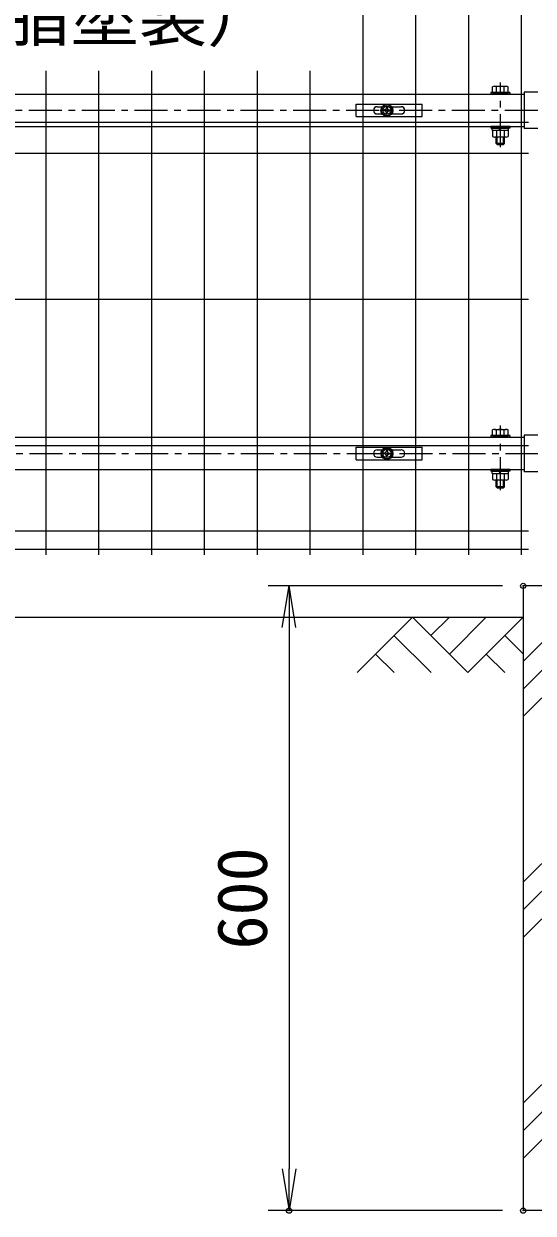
# Model space of a CAD drawing. Units: millimetres, scale not verified. Extents: x -4200 to 4200, y -2970 to 2970.
# Drawn here: x -2219 to -1729, y -825 to 318 of the extents above; entities that cross this region are included whole.
import ezdxf
from ezdxf.enums import TextEntityAlignment as Align

# ---------------------------------------------------------------- set-up
doc = ezdxf.new("R2010")
doc.units = ezdxf.units.MM
doc.header["$LTSCALE"] = 10
doc.header["$PDMODE"] = 32
doc.header["$PDSIZE"] = 5
doc.linetypes.add('USER1', pattern=[50.8, 31.75, -6.35, 6.35, -6.35])
for name, color, linetype, lineweight in [('0-0_D-STR-TXT', 7, 'Continuous', 13), ('0-1_D-STR3', 3, 'Continuous', 13), ('0-2_LAYER04', 7, 'Continuous', 25), ('0-3_D-BMK', 2, 'USER1', 13), ('0-4_D-STR1', 1, 'Continuous', 25), ('0-5_D-STR-DIM', 7, 'Continuous', 13), ('0-6_0', 7, 'Continuous', 25), ('0-7_Defpoints', 6, 'Continuous', 25), ('0-8_D-DCR-HCH', 7, 'Continuous', 13), ('0-9_D-STR2', 7, 'Continuous', 13)]:
    doc.layers.add(name, color=color, linetype=linetype, lineweight=lineweight)
doc.styles.add('ＭＳ ゴシック', font='')
doc.styles.get('ＭＳ ゴシック').set_extended_font_data('MS Gothic')

# ---------------------------------------------------------------- blocks, each defined once
blk = doc.blocks.new('_Open')
at = {"layer": '0-6_0'}
blk.add_line((-10, 1.667), (0, 0), dxfattribs=at)
blk.add_lwpolyline([(-10, -1.667), (0, 0), (-10, 0)], dxfattribs=at)
blk = doc.blocks.new('U5')
at = {"layer": '0-1_D-STR3'}
for p, q in [((8523.7, 4798.5), (8636.2, 4798.5)), ((8490, 4738.5), (8490, 4722.5)), ((8670, 4738.5), (8490, 4738.5)), ((8670, 4722.5), (8490, 4722.5)), ((8505, 4738.5), (8505, 4793)), ((8505, 4738.5), (8655, 4738.5)), ((8542.5, 4738.5), (8542.5, 4793)), ((8617.5, 4738.5), (8617.5, 4793)), ((8655, 4738.5), (8655, 4793)), ((8670, 4738.5), (8670, 4722.5)), ((8490, 4412.5), (8490, 4396.5)), ((8670, 4412.5), (8490, 4412.5)), ((8670, 4396.5), (8490, 4396.5)), ((8505, 4376.5), (8505, 4317)), ((8542.5, 4376.5), (8542.5, 4317)), ((8569.3, 4376.5), (8580.9, 4396.5)), ((8576.2, 4376.5), (8587.8, 4396.5)), ((8617.5, 4376.5), (8617.5, 4317)), ((8655, 4376.5), (8655, 4317)), ((8670, 4412.5), (8670, 4396.5)), ((8636.2, 4311.5), (8523.7, 4311.5)), ((8540, 4248.5), (8540, 4311.5)), ((8550, 4238.5), (8540, 4248.5)), ((8620, 4248.5), (8540, 4248.5)), ((8550, 4238.5), (8550, 4311.5)), ((8550, 4238.5), (8610, 4238.5)), ((8610, 4238.5), (8610, 4311.5)), ((8620, 4248.5), (8610, 4238.5)), ((8620, 4248.5), (8620, 4311.5)), ((8505, 1443), (8505, 1497.5)), ((8523.7, 1503), (8636.2, 1503)), ((8542.5, 1443), (8542.5, 1497.5)), ((8617.5, 1443), (8617.5, 1497.5)), ((8655, 1443), (8655, 1497.5)), ((8490, 1443), (8490, 1427)), ((8670, 1443), (8490, 1443)), ((8670, 1427), (8490, 1427)), ((8505, 1443), (8655, 1443)), ((8670, 1443), (8670, 1427)), ((8490, 1117), (8490, 1101)), ((8670, 1117), (8490, 1117)), ((8670, 1101), (8490, 1101)), ((8505, 1081), (8505, 1021.5)), ((8542.5, 1081), (8542.5, 1021.5)), ((8569.3, 1081), (8580.9, 1101)), ((8576.2, 1081), (8587.8, 1101)), ((8617.5, 1081), (8617.5, 1021.5)), ((8655, 1081), (8655, 1021.5)), ((8670, 1117), (8670, 1101)), ((8636.2, 1016), (8523.7, 1016)), ((8540, 953), (8540, 1016)), ((8550, 943), (8540, 953)), ((8620, 953), (8540, 953)), ((8550, 943), (8550, 1016)), ((8550, 943), (8610, 943)), ((8610, 943), (8610, 1016)), ((8620, 953), (8610, 943)), ((8620, 953), (8620, 1016))]:
    blk.add_line(p, q, dxfattribs=at)
for points in [[(8503, 4376.5), (8657, 4376.5), (8657, 4396.5)], [(8503, 4376.5), (8503, 4396.5), (8657, 4396.5)], [(8503, 1081), (8657, 1081), (8657, 1101)], [(8503, 1081), (8503, 1101), (8657, 1101)]]:
    blk.add_lwpolyline(points, dxfattribs=at)
for centre, radius, start, end in [((8523.7, 4764), 34.5, 57.13278, 122.86722), ((8580, 4668.6), 129.9, 73.22135, 106.77865), ((8636.2, 4764), 34.5, 57.13278, 122.86722), ((8523.7, 4346), 34.5, 237.13278, 302.86722), ((8580, 4441.4), 129.9, 253.22135, 286.77865), ((8636.2, 4346), 34.5, 237.13278, 302.86722), ((8523.7, 1468.5), 34.5, 57.13278, 122.86722), ((8580, 1373.1), 129.9, 73.22135, 106.77865), ((8636.2, 1468.5), 34.5, 57.13278, 122.86722), ((8523.7, 1050.5), 34.5, 237.13278, 302.86722), ((8580, 1145.9), 129.9, 253.22135, 286.77865), ((8636.2, 1050.5), 34.5, 237.13278, 302.86722)]:
    blk.add_arc(centre, radius, start, end, dxfattribs=at)
at = {"layer": '0-3_D-BMK'}
for p, q in [((8580, 4214), (8580, 4834.9)), ((8940, 4567.5), (500, 4567.5)), ((8580, 918.5), (8580, 1539.4)), ((500, 1272), (8940, 1272))]:
    blk.add_line(p, q, dxfattribs=at)
at = {"layer": '0-4_D-STR1'}
for p, q in [((630, 4722.5), (8810, 4722.5)), ((8810, 4742.5), (8810, 4392.5)), ((8940, 4742.5), (8810, 4742.5)), ((630, 4412.5), (8810, 4412.5)), ((8940, 4392.5), (8810, 4392.5)), ((630, 1427), (8810, 1427)), ((8810, 1447), (8810, 1097)), ((8940, 1447), (8810, 1447)), ((630, 1117), (8810, 1117)), ((8940, 1097), (8810, 1097))]:
    blk.add_line(p, q, dxfattribs=at)
at = {"layer": '0-7_Defpoints'}
for centre in [(7490, 4567.5), (7490, 1272)]:
    blk.add_circle(centre, 40, dxfattribs=at)
blk = doc.blocks.new('A$Cf29bf4b8')
at = {"layer": '0-1_D-STR3'}
for p, q in [((-295.2, 60), (339.8, 60)), ((-295.2, -60), (-295.2, 60)), ((-92.7, 35), (-45.6, 35)), ((-18.5, 4.2), (-31.5, 3.9)), ((-31.5, 3.9), (-31.5, -4)), ((-4, 31.5), (-4.2, 18.5)), ((-4, 31.5), (4, 31.5)), ((4, 31.5), (4.2, 18.5)), ((18.5, 4.2), (31.5, 3.9)), ((31.5, 3.9), (31.5, -4)), ((45.6, 35), (137.3, 35)), ((-92.7, -35), (-45.6, -35)), ((-18.5, -4.2), (-31.5, -4)), ((-4, -31.5), (-4.2, -18.5)), ((18.5, -4.2), (31.5, -4)), ((45.6, -35), (137.3, -35))]:
    blk.add_line(p, q, dxfattribs=at)
for points in [[(-295.2, -60), (339.8, -60), (339.8, 60)], [(-4, -31.5), (4, -31.5), (4.2, -18.5)]]:
    blk.add_lwpolyline(points, dxfattribs=at)
for radius in [57.5, 52.5]:
    blk.add_circle((0, 0), radius, dxfattribs=at)
for centre, radius, start, end in [((-92.7, 0), 35, 90, 270), ((-19.1, 19), 14.9, 270, 0), ((19.1, 19), 14.9, 180, 270), ((137.3, 0), 35, 270, 90), ((-19.1, -19), 14.9, 0, 90), ((19.1, -19), 14.9, 90, 180)]:
    blk.add_arc(centre, radius, start, end, dxfattribs=at)

msp = doc.modelspace()

# ---------------------------------------------------------------- linework, layer by layer
at = {"layer": '0-2_LAYER04'}
for p, q in [((-1738.92, -222.31), (-1738.92, -822.31)), ((-1638.92, -222.31), (-1738.92, -222.31)), ((-2518.92, -252.31), (-1738.92, -252.31)), ((-1488.92, -822.31), (-1738.92, -822.31))]:
    msp.add_line(p, q, dxfattribs=at)
at = {"layer": '0-5_D-STR-DIM'}
for p, q in [((-1758.92, -222.31), (-1983.92, -222.31)), ((-1963.92, -262.31), (-1963.92, -782.31)), ((-1758.92, -822.31), (-1983.92, -822.31))]:
    msp.add_line(p, q, dxfattribs=at)
at = {"layer": '0-7_Defpoints'}
for p in [(-1738.92, -222.31), (-1963.92, -822.31), (-1738.92, -822.31), (-1738.92, -822.31)]:
    msp.add_point(p, dxfattribs=at)
at = {"layer": '0-8_D-DCR-HCH'}
for p, q in [((-1738.92, -321.34), (-1639.89, -222.31)), ((-1738.92, -294.83), (-1666.4, -222.31)), ((-1738.92, -347.86), (-1638.92, -247.86)), ((-1845.34, -252.31), (-1898.55, -305.53)), ((-1845.34, -252.31), (-1792.13, -305.53)), ((-1827.6, -270.05), (-1809.87, -252.31)), ((-1809.87, -287.79), (-1774.39, -252.31)), ((-1792.13, -305.53), (-1738.92, -252.31)), ((-1863.08, -270.05), (-1827.44, -305.53)), ((-1756.66, -270.05), (-1738.92, -287.71)), ((-1880.82, -287.79), (-1863, -305.53)), ((-1774.39, -287.79), (-1756.57, -305.53)), ((-1738.92, -506.96), (-1638.92, -406.96)), ((-1738.92, -559.99), (-1601.24, -422.31)), ((-1738.92, -533.48), (-1627.76, -422.31)), ((-1738.92, -719.09), (-1488.92, -469.09)), ((-1738.92, -745.61), (-1488.92, -495.61)), ((-1738.92, -772.13), (-1488.92, -522.13))]:
    msp.add_line(p, q, dxfattribs=at)
at = {"layer": '0-9_D-STR2'}
for p, q in [((-1893.07, 677.68), (-1893.07, -192.32)), ((-1842.3, 677.68), (-1842.3, -192.32)), ((-1791.53, 677.68), (-1791.53, -192.32)), ((-1740.76, 677.68), (-1740.76, -192.32)), ((-2197.69, 272.45), (-2197.69, -192.32)), ((-2146.92, 272.45), (-2146.92, -192.32)), ((-2096.15, 272.45), (-2096.15, -192.32)), ((-2045.38, 272.45), (-2045.38, -192.32)), ((-1994.61, 272.45), (-1994.61, -192.32)), ((-1943.84, 272.45), (-1943.84, -192.32)), ((-2560.08, 223.18), (-1733.76, 223.18)), ((-2560.08, 193.18), (-1733.76, 193.18)), ((-2560.08, 52.93), (-1733.76, 52.93)), ((-2560.08, -87.32), (-1733.76, -87.32)), ((-2560.08, -169.32), (-1733.76, -169.32)), ((-2560.08, -186.92), (-1733.76, -186.92))]:
    msp.add_line(p, q, dxfattribs=at)

# ---------------------------------------------------------------- block references
at = {"layer": '0-5_D-STR-DIM', "xscale": 0.1, "yscale": 0.1}
for name, p in [('U5', (-2618.92, -222.32)), ('A$Cf29bf4b8', (-1869.92, 234.43)), ('A$Cf29bf4b8', (-1869.92, -95.12))]:
    msp.add_blockref(name, p, dxfattribs=at)
at = {"layer": '0-5_D-STR-DIM', "xscale": 4, "yscale": 4}
for p, rotation in [((-1963.92, -222.31), 90), ((-1963.92, -822.31), 270)]:
    msp.add_blockref('_Open', p, dxfattribs=dict(at, rotation=rotation))

# ---------------------------------------------------------------- texts
at = {"layer": '0-0_D-STR-TXT', "style": 'ＭＳ ゴシック'}
msp.add_text('（樹脂塗装）', height=48.09, dxfattribs=at).set_placement((-2370.62, 287), align=Align.BOTTOM_LEFT)
at = {"layer": '0-5_D-STR-DIM', "style": 'ＭＳ ゴシック'}
msp.add_text('600', height=48.09, rotation=90, dxfattribs=at).set_placement((-1970.67, -571.56), align=Align.BOTTOM_LEFT)

doc.saveas('drawing.dxf')
